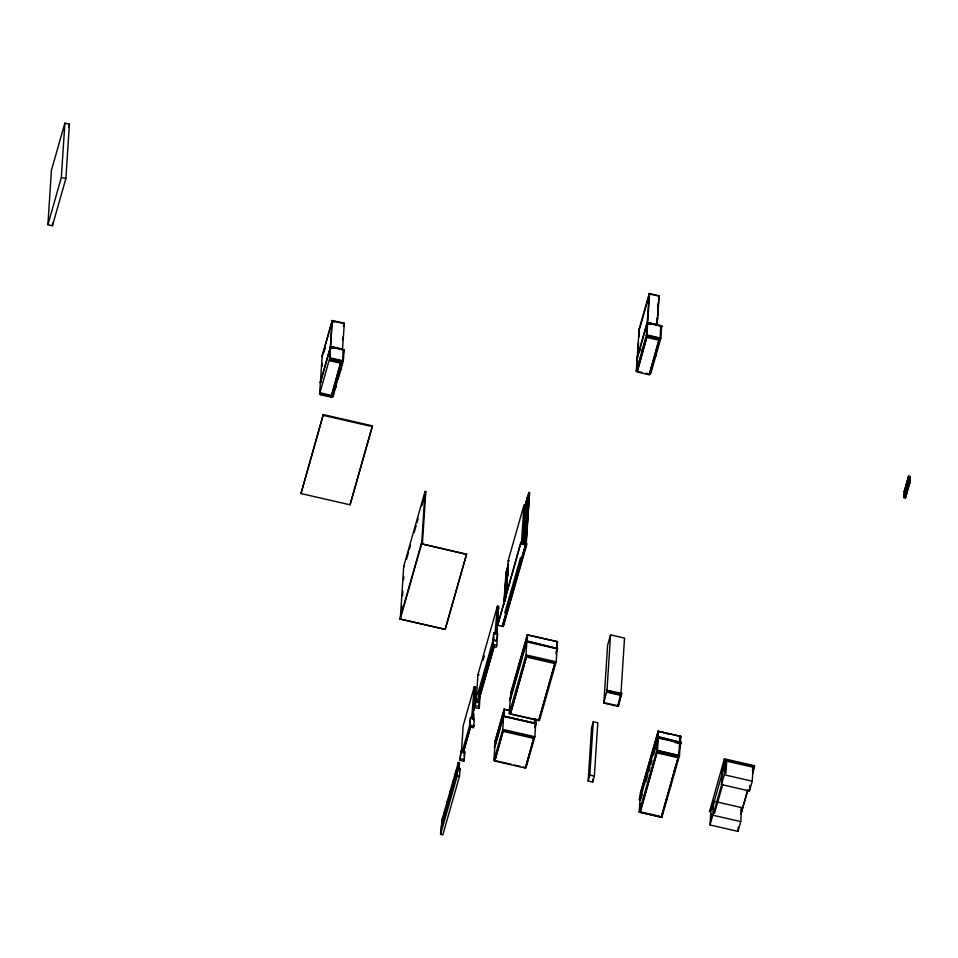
<?xml version="1.0" encoding="UTF-8"?>
<svg xmlns="http://www.w3.org/2000/svg" width="958" height="958" viewBox="0 0 958 958"><rect width="100%" height="100%" fill="white"/><g stroke="black" fill="none" stroke-linecap="round" stroke-linejoin="round"><path stroke-width="1.44" d="M905.813 494.172L906.136 492.915L906.04 493.621M905.969 493.741L906.017 492.999M47.9 224.723L51.409 170.38L64.869 123.139L69.395 124.169L65.886 178.523L52.427 225.765L47.9 224.723L61.348 177.481L64.869 123.139M52.427 225.765L52.618 222.831M300.98 493.562L323.289 414.586L372.375 425.831L372.327 426.609L350.053 504.806L300.98 493.562L323.289 414.586M342.665 360.759L332.438 396.947L319.601 394.001L322.187 356.113M320.463 394.696L320.714 392.948L332.043 395.534L331.791 397.283L320.463 394.696L320.714 392.948M321.397 378.937L321.217 381.775L320.535 381.619M322.223 366.184L322.403 363.357M320.343 382.553L330.57 346.365L342.653 349.131L342.485 349.718L344.329 323.277L332.246 320.511L329.803 358.16L342.641 361.106M341.707 361.585L341.467 363.333L330.139 360.747L330.378 358.987L341.707 361.585L331.791 397.283M340.617 362.866L331.121 397.127L341.024 361.429M332.486 396.492L333.168 396.648L333.42 392.648M335.683 387.822L335.959 383.751M333.168 396.648L338.318 376.482M341.06 365.836L340.797 369.836L340.114 369.68M337.671 378.278L338.354 378.434L343.335 360.938L344.138 349.826L330.546 346.712M350.053 504.806L371.967 427.256M399.917 619L445.219 629.382L399.917 619L421.269 543.773L466.582 554.155L445.219 629.382M425.041 491.454L403.701 566.394L400.312 618.796L421.652 543.857L425.041 491.454L425.795 491.622L422.406 544.036M401.63 610.234L401.917 605.875M402.576 595.684L402.851 591.314M403.605 579.674L403.797 576.764M421.269 543.773L466.558 554.442M440.56 834.346L441.063 826.586L457.768 767.933L460.032 768.448L459.529 776.22L442.824 834.861L440.56 834.346L457.265 775.693L457.768 767.933M444.225 816.946L444.668 810.516L442.165 819.318L441.77 825.533L443.913 817.988M441.997 824.766L442.368 819.138L443.494 819.389M447.051 805.929L447.41 800.912L444.907 809.702L444.5 815.917L447.003 807.115M444.74 815.15L445.099 809.522L446.236 809.785M447.47 805.546L447.841 799.906M449.697 797.727L450.152 791.296L451.278 791.559M450.212 795.93L450.571 790.302M452.439 788.111L452.883 781.68L454.02 781.944M452.799 785.835L453.11 780.866L455.625 772.076L456.75 772.328M453.314 780.686L452.942 786.314L455.218 778.279M455.17 778.495L455.625 772.076M455.445 777.465L455.852 771.262L458.355 762.46L459.493 762.724L459.038 769.142M456.044 771.07L455.685 776.71L457.96 768.675L458.355 762.46M457.912 768.891L458.271 763.251M460.02 760.365L460.99 750.964L464.762 751.838L464.259 759.598L463.792 761.227L460.02 760.365L460.99 750.964M461.469 751.946L463.169 725.745L474.306 686.646L475.431 686.898L472.821 719.183M463.792 761.227L463.959 758.64M464.127 756.054L464.762 751.838M469.576 726.799L470.546 717.41L474.318 718.272L473.815 726.032L473.348 727.661L469.576 726.799L470.546 717.41M471.623 718.548L474.306 686.646M473.503 713.339L473.539 716.237M474.521 697.64L473.683 710.477L474.533 698.574M474.701 694.79L475.396 687.712L474.581 690.526M473.575 713.387L473.611 716.404M474.725 695.616L475.431 688.263L474.641 691.041M473.348 727.661L473.515 725.074M475.048 707.579L476.354 693.975L480.138 694.837L479.383 706.489L478.82 708.441L475.048 707.579L476.354 693.975M476.377 698.837L477.946 674.576L497.43 606.151L498.567 606.414L496.951 631.382M478.82 708.441L479.108 704.07M478.737 694.825L493.047 644.363L493.801 632.723L497.573 633.585L496.819 645.237L496.268 647.189L492.496 646.327L493.801 632.723M495.058 633.274L497.43 606.151M497.453 618.988L496.304 634.208M497.106 631.418L498.22 607.156L498.076 616.281M496.735 639.908L497.573 633.585M497.669 625.299L520.972 542.288L526.637 543.581L526.529 545.138L503.333 626.592L497.669 625.299L520.972 542.288M503.752 604.007L506.052 572.297M511.452 764.376L493.945 760.365L494.795 747.36L503.633 715.913L504.064 709.219L509.907 710.561M494.915 745.528L495.25 740.175L495.214 745.599M503.992 604.33L506.519 570.669L507.273 570.848L506.95 571.986M504.543 601.241L506.519 570.669M495.286 745.336L495.633 739.983M504.686 600.75L506.986 569.04L504.914 601.061M503.609 621.97L503.429 624.879L502.663 624.7L502.339 625.849L503.094 626.017L526.637 543.581M494.819 761.047L503.333 730.236L533.917 737.241L533.846 738.402L525.403 768.053L494.819 761.047L503.333 730.236M505.058 600.582L507.453 567.411L508.207 567.591L507.884 568.729M505.285 600.894L507.453 567.411M505.608 597.493L508.171 560.634L523.942 505.249L525.08 505.501L522.625 543.354M504.543 618.712L504.351 621.622L503.597 621.443L503.273 622.592L504.028 622.76M505.836 597.804L508.375 564.154M506.087 596.379L506.279 593.469M507.033 581.829L507.225 578.919M506.686 590.356L507.249 581.626M507.62 575.794L508.183 567.064M507.057 590.188L507.237 587.266M507.991 575.626L508.183 572.716M505.608 614.964L505.417 617.874L504.662 617.694L504.986 616.557L505.74 616.736M503.321 715.985L536.169 723.518L503.321 715.985L494.316 747.599L503.357 715.506M493.945 760.365L502.758 729.409L503.609 716.404L535.702 723.757L534.851 736.762L526.038 767.717L523.128 767.047M503.944 715.985L504.375 709.291L495.561 740.247M509.692 700.298L526.577 640.998L557.508 648.578L526.577 640.998M509.297 713.542L525.99 654.901L526.828 641.896L557.041 648.817L556.191 661.822L539.498 720.464L509.297 713.542L510.135 700.538L526.864 641.405L527.295 634.711L557.496 641.788M510.255 698.717L510.973 693.173L510.554 698.789M510.386 714.117L526.708 655.931L555.017 662.421L554.945 663.583L538.707 720.608L510.386 714.117L526.708 655.931M521.499 543.09L523.942 505.249M522.673 544.324L525.212 505.022L525.535 503.872L526.301 504.052M523.044 544.144L525.679 503.381L526.002 502.243L526.756 502.423M523.775 531.223L524.206 528.313L524.517 529.367M522.769 554.682L522.577 557.592L521.823 557.424L522.146 556.287L522.912 556.454M523.415 543.976L526.469 500.615L527.223 500.794L526.9 501.932M523.643 544.288L526.469 500.615M523.786 543.797L526.613 500.124L526.936 498.986L527.69 499.166M524.014 544.12L526.936 498.986M523.703 551.425L523.511 554.335L522.757 554.167L523.08 553.017L523.834 553.197M524.158 543.629L527.068 498.495L527.391 497.358L528.145 497.537M524.385 543.94L527.391 497.358M524.517 543.449L527.535 496.867L527.858 495.729L528.612 495.909L528.289 497.046L527.535 496.867M524.756 543.773L528.325 494.1L529.079 494.268L528.325 505.92M525.188 539.438L525.379 536.516M527.163 508.866L527.355 505.956M525.14 544.12L528.792 492.472L529.546 492.64L526.158 545.054M528.792 492.472L525.08 546.012L525.834 546.192L529.546 492.64M525.463 546.359L525.834 540.54M526.074 535.211L526.732 525.02M527.151 520.158L527.678 510.458M528.097 505.608L528.756 495.418M526.253 537.941L525.691 546.683L524.936 546.503L524.613 547.653L525.367 547.82M526.445 535.031L528.133 508.83M529.906 642.387L527.092 641.74L527.595 634.783L511.309 691.999M525.403 768.053L533.917 737.241M535.426 723.206L535.342 718.979M535.414 718.716L535.055 723.398M535.354 723.458L535.714 718.787M535.905 720.596L534.899 726.571M538.707 720.608L555.017 662.421M556.766 648.267L557.197 641.561L527.523 635.046M557.065 648.327L557.496 641.632M588.14 781.01L591.589 727.637L593.265 721.769L597.792 722.811L594.343 776.184L592.667 782.051L588.14 781.01L589.805 775.142L593.265 721.769M592.667 782.051L592.858 779.082M606.977 690.419L621.646 693.257L618.293 706.417L603.756 703.076L604.007 700.849M620.928 693.903L624.532 638.112L610.569 634.903L606.857 692.167L621.395 695.496L621.514 693.748L617.156 692.754M603.756 703.076L607.109 689.928M636.878 358.603L647.177 322.439L661.715 325.768L660.445 330.69M641.74 372.351L636.304 371.105L639.166 328.786M636.89 367.872L637.094 358.879L647.321 322.642L657.14 324.894L656.972 325.481L659.02 295.783L649.213 293.531L638.974 329.72L638.89 337M637.956 351.382L638.519 342.76M637.154 371.979L647.081 336.09L659.164 338.857L659.068 340.222L649.237 374.758L637.154 371.979L647.081 336.09M618.545 704.178L618.425 705.926L603.887 702.597L607.6 645.333L610.569 634.903M642.1 353.298L642.387 348.844M647.177 322.439L661.691 326.163M649.213 293.531L646.363 335.504L658.601 338.306M646.913 335.001L647.68 323.121L646.866 325.995M647.704 322.738L649.56 293.974M649.237 374.758L659.164 338.857M645.824 373.285L649.919 373.871M657.14 324.894L659.02 295.783M650.039 373.596L650.721 373.764L655.751 356.101L656.098 351.502M647.297 323.038L660.888 326.151L660.098 338.378L646.506 335.264M655.14 355.681L655.823 355.837L660.852 338.174L661.595 326.606L660.924 326.45M639.118 799.69L657.116 736.486L681.246 742.606L657.116 736.486M639.225 812.216L656.853 750.318L657.655 737.888L680.3 743.085L679.497 755.503L661.87 817.413L639.225 812.216L640.028 799.798L657.691 737.313L658.086 731.098L680.743 736.295L680.348 742.498M640.136 798.014L640.459 793.008M640.076 809.618L640.435 804.097M640.423 806.265L640.064 811.797L659.942 816.348M640.267 812.252L657.236 751.79L678.372 756.64L661.415 817.102L640.267 812.252L640.351 811.091M657.38 750.713L678.683 755.587M658.326 738.043L657.523 750.473L639.896 812.372M661.87 817.413L662.05 814.647M666.313 801.834L665.63 801.678L666.277 801.942L666.493 799.08M675.306 768.124L675.091 770.986L674.42 770.831M678.743 754.557L678.923 751.79M679.964 742.414L680.36 736.403L679.557 739.217M709.555 810.935L709.507 811.713L724.404 758.808L754.605 765.729L752.557 773.549M710.022 824.97L710.92 810.995L713.698 801.223L741.648 807.63L740.738 821.605L737.959 831.376L710.022 824.97L712.8 815.198L713.698 801.223M710.884 820.491L711.315 813.797M721.518 784.566L722.428 770.591L725.206 760.82L753.144 767.226L752.246 781.201L749.455 790.973L721.518 784.566L724.308 774.794L725.206 760.82M724.404 758.808L724.356 759.586L754.557 766.508M725.769 760.951L724.99 772.986L725.936 773.202L726.715 761.167M737.959 831.376L738.223 827.185M749.455 790.973L749.827 785.38M903.897 497.657L904.316 491.059L908.591 476.066L910.1 476.413L909.669 483.012L905.406 498.004L903.897 497.657L908.196 482.125L909.705 482.473L905.406 498.004M904.544 490.688L904.268 496.22L905.705 496.543L905.897 492.388M906.46 485.251L905.789 490.221L906.04 486.341M905.478 490.161L906.436 485.598M904.292 491.598L908.555 476.605L910.064 476.952L909.453 483.383L907.933 483.036L908.292 477.527L908.903 477.659M908.016 483.048L908.591 476.066M908.914 483.527L905.813 494.424M68.581 127.043L69.395 124.169M322.044 356.352L332.246 320.511M322.02 356.699L332.222 320.858L344.305 323.624L343.491 326.498M324.044 352.113L325.229 347.946M330.761 328.534L332.737 321.601M320.319 382.901L330.522 347.059M330.294 349.886L331.085 347.107M319.601 394.001L329.827 357.813L343.335 360.938M330.378 358.987L330.211 359.573L334.462 360.555M330.139 360.747L330.306 360.16L341.635 362.747M343.515 326.151L344.329 323.277M342.533 339.563L343.323 336.797M342.509 339.91L343.299 337.144M343.192 350.592L343.359 350.005L342.497 361.346L329.66 358.4L330.354 347.646L333.216 348.305M343.299 353.047L344.138 349.826M341.299 363.022L331.875 396.121L331.193 395.965M406.467 559.496L408.539 552.227M409.282 549.629L410.491 545.353M414.119 532.636L416.131 525.559M416.934 522.733L418.143 518.494M421.771 505.764L423.783 498.699M424.586 495.873L425.795 491.622M445.242 629.095L466.582 554.155M507.908 565.783L507.584 566.92L508.339 567.1M474.641 689.7L475.431 686.898M483.095 660.254L484.329 655.943M497.753 609.264L498.567 606.414M497.513 611.012L498.615 608.258L497.813 611.084M497.777 610.114L498.591 607.24M497.705 612.641L498.208 609.743M497.621 614.09L498.1 611.539M497.561 614.82L498.208 611.994M522.745 531.534L523.547 528.696M496.639 624.939L497.681 621.682L496.567 625.514M523.308 531.666L524.206 528.313M496.915 624.915L497.549 622.089M477.599 694.562L493.837 637.549M450.152 791.296L447.637 800.098L447.242 806.301L449.745 797.511M452.883 781.68L450.38 790.482L449.973 796.697L452.487 787.895M496.639 629.226L497.382 626.245M495.789 632.747L497.226 627.131M462.079 752.066L470.031 724.14M479.934 689.664L491.789 648.051M495.873 633.705L497.07 630.915L496.16 634.172M458.415 766.484L459.133 763.981M496.112 633.741L496.998 630.675L495.861 630.412M458.295 767.43L459.409 763.514M479.036 694.55L479.754 692.059M480.317 689.76L492.412 647.584M477.036 702.561L493.035 645.764M463.265 751.491L470.51 726.068M463.097 752.952L470.618 726.068M472.593 719.135L473.551 716.021L472.414 715.758M463.337 752.485L470.845 726.116M478.21 702.046L494.172 646.015M478.162 702.825L494.112 646.794M459.217 771.31L460.032 768.448M473.851 719.901L474.318 718.272M495.25 740.33L504.064 709.219M510.59 693.52L527.295 634.711M639.764 328.378L649.153 295.399M639.513 351.79L640.327 348.928M534.253 722.128L535.055 719.314M534.552 722.356L535.366 719.386M556.227 651.68L557.041 648.817M636.304 371.105L646.53 334.917L660.852 338.174M534.947 727.829L536.205 723.027M555.927 653.739L557.544 648.087M640.782 356.508L636.328 370.758M641.597 353.634L645.68 339.3M657.583 306.716L658.385 303.59M656.673 320.726L657.463 317.948M656.649 321.074L657.439 318.307M660.529 329.947L661.715 325.768M649.895 374.219L660.17 338.018M620.269 695.987L621.083 693.137L617.718 706.285M618.401 704.669L621.646 693.257M658.086 731.098L640.447 793.2L658.457 731.385L657.978 737.72M641.106 798.553L642.303 794.326M645.908 781.668L647.919 774.627M648.71 771.813L649.919 767.597M650.721 764.783L651.919 760.556M653.524 754.928L657.535 740.857M679.545 740.51L680.743 736.295M679.533 740.702L680.731 736.486L658.074 731.289M679.509 745.875L680.3 743.085M679.605 748.354L681.282 742.019M661.2 817.258L678.827 755.347L679.629 742.929L679.462 743.516L675.198 742.534M711.89 809.69L723.733 768.112M713.566 813.126L721.733 784.458M714.512 813.342L722.679 784.674M740.845 810.42L741.648 807.63M752.353 770.016L753.144 767.226M740.965 813.629L747.791 789.679M752.605 772.771L754.209 767.142M740.917 814.408L747.743 790.458M907.406 482.928L908.603 479M906.819 489.789L908.675 483.383M905.478 496.495L909.226 483.335M649.189 293.878L658.996 296.13M61.348 177.481L65.886 178.523M647.129 323.624L649.847 324.247M646.985 337.444L659.068 340.222M655.068 355.945L655.751 356.101M334.737 322.068L332.055 321.445L330.402 346.952L344.114 350.173M908.16 482.664L909.669 483.012M903.933 497.106L905.442 497.453M340.138 369.608L340.82 369.764M337.467 378.997L338.15 379.152M320.487 382.314L321.169 382.47M335.001 387.667L335.695 387.75M319.792 393.067L320.475 393.223M320.547 393.522L323.373 394.181M319.625 393.654L323.9 394.636M323.241 415.365L372.327 426.609M528.469 493.609L529.223 493.789M526.613 500.124L527.367 500.304M525.679 503.381L526.433 503.561M520.865 543.845L526.529 545.138M525.224 548.311L524.469 548.132L524.146 549.281L524.9 549.449M524.756 549.94L524.002 549.76L523.679 550.91L524.433 551.078M524.301 551.569L523.547 551.389L523.224 552.538L523.978 552.706M523.367 554.826L522.613 554.658L522.29 555.796L523.044 555.963M508.171 560.634L509.309 560.897M506.662 570.178L507.417 570.357M505.728 573.435L506.483 573.614M403.701 566.394L404.456 566.573M497.681 611.467L497.633 612.33M506.674 613.479L504.782 613.036L520.553 557.652L521.691 557.915L505.596 614.437L506.351 614.617M506.207 615.108L505.453 614.928L505.129 616.066L505.884 616.245M505.273 618.365L504.519 618.185L504.195 619.323L504.95 619.503M504.818 619.994L504.064 619.814L503.74 620.964L504.495 621.131M503.884 623.251L503.13 623.071L502.806 624.221L503.561 624.388M493.047 644.363L496.819 645.237M525.99 654.901L556.191 661.822M526.625 657.092L554.945 663.583M608.426 690.754L614.246 692.083M607.001 691.676L621.538 695.005M477.946 674.576L479.084 674.839M658.362 731.708L661.104 732.331M663.834 732.966L669.307 734.211M657.691 737.313L678.599 742.103M504.064 709.375L509.896 710.716M475.611 705.627L479.383 706.489M656.853 750.318L679.497 755.503M657.152 752.952L678.3 757.802M724.308 774.794L752.246 781.201M502.758 729.409L534.851 736.762M503.261 731.397L533.846 738.402M674.444 770.735L675.127 770.891M470.043 725.17L473.815 726.032M670.013 786.302L670.72 786.362M589.805 775.142L594.343 776.184M514.374 765.035L520.206 766.376M712.8 815.198L740.738 821.605M460.487 758.736L464.259 759.598M640.028 799.798L640.698 799.954M455.852 771.262L456.99 771.513M457.265 775.693L459.529 776.22M452.799 782.482L453.936 782.734M450.068 792.086L451.194 792.35M444.907 809.702L446.033 809.965M442.165 819.318L443.303 819.581M458.439 766.783L458.523 767.789L458.439 766.783M494.675 640.016L495.753 641.046L494.675 640.016"/></g></svg>
